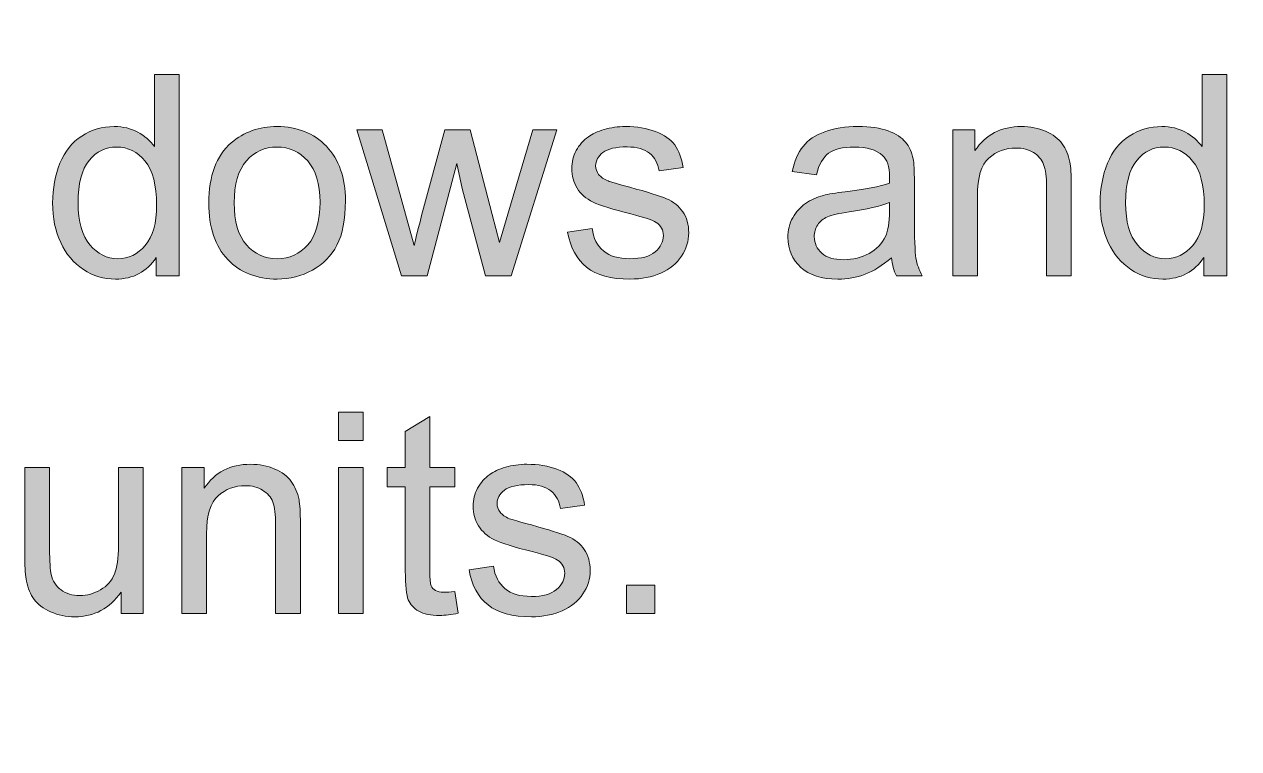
# Model space of a CAD drawing. Header units: inches. Extents: x -17.6 to 82.3, y -15.1 to 23.2.
# Drawn here: x 80.625 to 81.465, y -4.854 to -4.353 of the extents above; entities that cross this region are included whole.
import ezdxf

# ---------------------------------------------------------------- set-up
doc = ezdxf.new("R2010")
doc.units = ezdxf.units.IN
doc.header["$MEASUREMENT"] = 0
doc.layers.get('0').update_dxf_attribs({"lineweight": 0})
doc.layers.add('G-ANNO-TTLB', color=7, linetype='Continuous', lineweight=0)

# ---------------------------------------------------------------- blocks, each defined once
blk = doc.blocks.new('Block_3')
at = {"true_color": 0x000000, "transparency": 33554687}
h = blk.add_hatch(color=18, dxfattribs=at)
h.dxf.hatch_style = 2
edge = h.paths.add_edge_path()
edge.add_spline(control_points=[(80.66254, -4.47679), (80.66254, -4.48971), (80.66526, -4.49936), (80.67071, -4.50575), (80.67615, -4.51214), (80.68256, -4.51534), (80.68997, -4.51534), (80.69744, -4.51534), (80.70379, -4.51229), (80.70901, -4.50617), (80.71423, -4.50007), (80.71685, -4.49075), (80.71685, -4.47822), (80.71685, -4.46442), (80.71419, -4.45429), (80.70888, -4.44784), (80.70356, -4.44138), (80.69699, -4.43815), (80.68921, -4.43815), (80.68161, -4.43815), (80.67527, -4.44126), (80.67018, -4.44746), (80.66509, -4.45365), (80.66254, -4.46343), (80.66254, -4.47679)], knot_values=[0, 0, 0, 0, 1, 1, 1, 2, 2, 2, 3, 3, 3, 4, 4, 4, 5, 5, 5, 6, 6, 6, 7, 7, 7, 8, 8, 8, 8], degree=3, periodic=0)
edge = h.paths.add_edge_path()
edge.add_spline(control_points=[(80.71655, -4.52711), (80.71655, -4.52711), (80.71655, -4.51439), (80.71655, -4.51439), (80.71016, -4.52439), (80.70076, -4.52939), (80.68837, -4.52939), (80.68032, -4.52939), (80.67293, -4.52718), (80.66619, -4.52275), (80.65945, -4.51831), (80.65423, -4.51213), (80.65053, -4.50419), (80.64682, -4.49624), (80.64497, -4.48711), (80.64497, -4.47679), (80.64497, -4.46673), (80.64665, -4.4576), (80.65001, -4.4494), (80.65336, -4.4412), (80.65839, -4.43492), (80.66509, -4.43056), (80.67181, -4.42619), (80.67931, -4.424), (80.68761, -4.424), (80.69368, -4.424), (80.69908, -4.42528), (80.70383, -4.42786), (80.70858, -4.43041), (80.71244, -4.43376), (80.71541, -4.43787), (80.71541, -4.43787), (80.71541, -4.38793), (80.71541, -4.38793), (80.71541, -4.38793), (80.73242, -4.38793), (80.73242, -4.38793), (80.73242, -4.38793), (80.73242, -4.52711), (80.73242, -4.52711), (80.73242, -4.52711), (80.71655, -4.52711), (80.71655, -4.52711)], knot_values=[0, 0, 0, 0, 1, 1, 1, 2, 2, 2, 3, 3, 3, 4, 4, 4, 5, 5, 5, 6, 6, 6, 7, 7, 7, 8, 8, 8, 9, 9, 9, 10, 10, 10, 11, 11, 11, 12, 12, 12, 13, 13, 13, 14, 14, 14, 14], degree=3, periodic=0)
h = blk.add_hatch(color=18, dxfattribs=at)
h.dxf.hatch_style = 2
edge = h.paths.add_edge_path()
edge.add_spline(control_points=[(81.38677, -4.47679), (81.38677, -4.48971), (81.38949, -4.49936), (81.39494, -4.50575), (81.40038, -4.51214), (81.40679, -4.51534), (81.4142, -4.51534), (81.42167, -4.51534), (81.42802, -4.51229), (81.43324, -4.50617), (81.43846, -4.50007), (81.44108, -4.49075), (81.44108, -4.47822), (81.44108, -4.46442), (81.43842, -4.45429), (81.43311, -4.44784), (81.42779, -4.44138), (81.42122, -4.43815), (81.41344, -4.43815), (81.40584, -4.43815), (81.3995, -4.44126), (81.39441, -4.44746), (81.38932, -4.45365), (81.38677, -4.46343), (81.38677, -4.47679)], knot_values=[0, 0, 0, 0, 1, 1, 1, 2, 2, 2, 3, 3, 3, 4, 4, 4, 5, 5, 5, 6, 6, 6, 7, 7, 7, 8, 8, 8, 8], degree=3, periodic=0)
edge = h.paths.add_edge_path()
edge.add_spline(control_points=[(81.44078, -4.52711), (81.44078, -4.52711), (81.44078, -4.51439), (81.44078, -4.51439), (81.43439, -4.52439), (81.42499, -4.52939), (81.4126, -4.52939), (81.40455, -4.52939), (81.39716, -4.52718), (81.39042, -4.52275), (81.38368, -4.51831), (81.37846, -4.51213), (81.37476, -4.50419), (81.37105, -4.49624), (81.36919, -4.48711), (81.36919, -4.47679), (81.36919, -4.46673), (81.37088, -4.4576), (81.37424, -4.4494), (81.37759, -4.4412), (81.38262, -4.43492), (81.38932, -4.43056), (81.39604, -4.42619), (81.40354, -4.424), (81.41184, -4.424), (81.41791, -4.424), (81.42331, -4.42528), (81.42806, -4.42786), (81.43281, -4.43041), (81.43667, -4.43376), (81.43964, -4.43787), (81.43964, -4.43787), (81.43964, -4.38793), (81.43964, -4.38793), (81.43964, -4.38793), (81.45665, -4.38793), (81.45665, -4.38793), (81.45665, -4.38793), (81.45665, -4.52711), (81.45665, -4.52711), (81.45665, -4.52711), (81.44078, -4.52711), (81.44078, -4.52711)], knot_values=[0, 0, 0, 0, 1, 1, 1, 2, 2, 2, 3, 3, 3, 4, 4, 4, 5, 5, 5, 6, 6, 6, 7, 7, 7, 8, 8, 8, 9, 9, 9, 10, 10, 10, 11, 11, 11, 12, 12, 12, 13, 13, 13, 14, 14, 14, 14], degree=3, periodic=0)
h = blk.add_hatch(color=18, dxfattribs=at)
h.dxf.hatch_style = 2
edge = h.paths.add_edge_path()
edge.add_spline(control_points=[(80.77048, -4.4767), (80.77048, -4.48961), (80.7733, -4.49928), (80.77894, -4.50571), (80.78457, -4.51213), (80.79167, -4.51534), (80.80021, -4.51534), (80.80869, -4.51534), (80.81574, -4.51211), (80.82137, -4.50566), (80.82701, -4.4992), (80.82983, -4.48935), (80.82983, -4.47613), (80.82983, -4.46366), (80.82699, -4.45421), (80.82133, -4.44779), (80.81567, -4.44137), (80.80862, -4.43815), (80.80021, -4.43815), (80.79167, -4.43815), (80.78457, -4.44135), (80.77894, -4.44774), (80.7733, -4.45413), (80.77048, -4.46379), (80.77048, -4.4767)], knot_values=[0, 0, 0, 0, 1, 1, 1, 2, 2, 2, 3, 3, 3, 4, 4, 4, 5, 5, 5, 6, 6, 6, 7, 7, 7, 8, 8, 8, 8], degree=3, periodic=0)
edge = h.paths.add_edge_path()
edge.add_spline(control_points=[(80.75293, -4.4767), (80.75293, -4.45802), (80.75811, -4.4442), (80.7685, -4.43521), (80.77717, -4.42773), (80.78773, -4.424), (80.80021, -4.424), (80.81407, -4.424), (80.8254, -4.42855), (80.8342, -4.43762), (80.84299, -4.44671), (80.84738, -4.45926), (80.84738, -4.47527), (80.84738, -4.48825), (80.84545, -4.49845), (80.84155, -4.5059), (80.83766, -4.51333), (80.832, -4.51911), (80.82456, -4.52322), (80.81711, -4.52733), (80.809, -4.52939), (80.80021, -4.52939), (80.78609, -4.52939), (80.77469, -4.52486), (80.76598, -4.51581), (80.75727, -4.50677), (80.75293, -4.49372), (80.75293, -4.4767)], knot_values=[0, 0, 0, 0, 1, 1, 1, 2, 2, 2, 3, 3, 3, 4, 4, 4, 5, 5, 5, 6, 6, 6, 7, 7, 7, 8, 8, 8, 9, 9, 9, 9], degree=3, periodic=0)
h = blk.add_hatch(color=18, dxfattribs=at)
h.dxf.hatch_style = 2
edge = h.paths.add_edge_path()
edge.add_spline(control_points=[(81.001, -4.49702), (81.001, -4.49702), (81.0179, -4.49436), (81.0179, -4.49436), (81.01885, -4.50113), (81.02151, -4.50632), (81.02584, -4.50993), (81.03016, -4.51354), (81.03624, -4.51534), (81.04403, -4.51534), (81.05187, -4.51534), (81.0577, -4.51374), (81.0615, -4.51054), (81.06529, -4.50735), (81.06719, -4.50359), (81.06719, -4.49929), (81.06719, -4.49543), (81.06551, -4.49239), (81.06215, -4.49018), (81.05981, -4.48866), (81.05398, -4.48674), (81.04468, -4.48439), (81.03215, -4.48123), (81.02346, -4.47849), (81.01862, -4.47617), (81.01378, -4.47386), (81.01012, -4.47066), (81.00761, -4.46659), (81.0051, -4.4625), (81.00385, -4.45799), (81.00385, -4.45306), (81.00385, -4.44857), (81.00488, -4.4444), (81.00694, -4.44058), (81.00901, -4.43674), (81.0118, -4.43357), (81.01535, -4.43103), (81.01801, -4.42906), (81.02162, -4.42741), (81.02622, -4.42604), (81.03082, -4.42468), (81.03573, -4.424), (81.04099, -4.424), (81.0489, -4.424), (81.05584, -4.42514), (81.06182, -4.42742), (81.0678, -4.4297), (81.07221, -4.43279), (81.07506, -4.43667), (81.07791, -4.44058), (81.07987, -4.44577), (81.08095, -4.4523), (81.08095, -4.4523), (81.06424, -4.45458), (81.06424, -4.45458), (81.06348, -4.44938), (81.06128, -4.44534), (81.05764, -4.44242), (81.05401, -4.43951), (81.04886, -4.43806), (81.04221, -4.43806), (81.03437, -4.43806), (81.02877, -4.43936), (81.02542, -4.44195), (81.02205, -4.44454), (81.02037, -4.44758), (81.02037, -4.45106), (81.02037, -4.45327), (81.02108, -4.45527), (81.02246, -4.45704), (81.02386, -4.45888), (81.02604, -4.46039), (81.02903, -4.4616), (81.03073, -4.46224), (81.03575, -4.46369), (81.04411, -4.46597), (81.05621, -4.4692), (81.06464, -4.47184), (81.06942, -4.47389), (81.07419, -4.47595), (81.07795, -4.47895), (81.08067, -4.48287), (81.08339, -4.48679), (81.08474, -4.49167), (81.08474, -4.49749), (81.08474, -4.50319), (81.08309, -4.50856), (81.07977, -4.51358), (81.07644, -4.51862), (81.07164, -4.5225), (81.06538, -4.52527), (81.05911, -4.52801), (81.05203, -4.52939), (81.04411, -4.52939), (81.03101, -4.52939), (81.02102, -4.52667), (81.01416, -4.52123), (81.0073, -4.51579), (81.0029, -4.50772), (81.001, -4.49702)], knot_values=[0, 0, 0, 0, 1, 1, 1, 2, 2, 2, 3, 3, 3, 4, 4, 4, 5, 5, 5, 6, 6, 6, 7, 7, 7, 8, 8, 8, 9, 9, 9, 10, 10, 10, 11, 11, 11, 12, 12, 12, 13, 13, 13, 14, 14, 14, 15, 15, 15, 16, 16, 16, 17, 17, 17, 18, 18, 18, 19, 19, 19, 20, 20, 20, 21, 21, 21, 22, 22, 22, 23, 23, 23, 24, 24, 24, 25, 25, 25, 26, 26, 26, 27, 27, 27, 28, 28, 28, 29, 29, 29, 30, 30, 30, 31, 31, 31, 32, 32, 32, 33, 33, 33, 33], degree=3, periodic=0)
h = blk.add_hatch(color=18, dxfattribs=at)
h.dxf.hatch_style = 2
edge = h.paths.add_edge_path()
edge.add_spline(control_points=[(81.22347, -4.47651), (81.21726, -4.47904), (81.20795, -4.48119), (81.19556, -4.48296), (81.18853, -4.48398), (81.18355, -4.48512), (81.18064, -4.48638), (81.17773, -4.48764), (81.17548, -4.4895), (81.17391, -4.49193), (81.17232, -4.49437), (81.17152, -4.49708), (81.17152, -4.50005), (81.17152, -4.50461), (81.17326, -4.50841), (81.1767, -4.51145), (81.18015, -4.51449), (81.18519, -4.516), (81.19184, -4.516), (81.19843, -4.516), (81.20429, -4.51457), (81.20942, -4.51168), (81.21455, -4.5088), (81.2183, -4.50487), (81.2207, -4.49986), (81.22255, -4.496), (81.22347, -4.4903), (81.22347, -4.48277), (81.22347, -4.48277), (81.22347, -4.47651), (81.22347, -4.47651)], knot_values=[0, 0, 0, 0, 1, 1, 1, 2, 2, 2, 3, 3, 3, 4, 4, 4, 5, 5, 5, 6, 6, 6, 7, 7, 7, 8, 8, 8, 9, 9, 9, 10, 10, 10, 10], degree=3, periodic=0)
edge = h.paths.add_edge_path()
edge.add_spline(control_points=[(81.22488, -4.51468), (81.21856, -4.52006), (81.21246, -4.52386), (81.20661, -4.52607), (81.20076, -4.52828), (81.19447, -4.52939), (81.18777, -4.52939), (81.17669, -4.52939), (81.16817, -4.52668), (81.16222, -4.52128), (81.15628, -4.51586), (81.15329, -4.50895), (81.15329, -4.50053), (81.15329, -4.49559), (81.15443, -4.49109), (81.15667, -4.48699), (81.15891, -4.48292), (81.16187, -4.47964), (81.1655, -4.47717), (81.16914, -4.4747), (81.17323, -4.47283), (81.17779, -4.47157), (81.18115, -4.47069), (81.18621, -4.46984), (81.19298, -4.46901), (81.20679, -4.46737), (81.21695, -4.4654), (81.22347, -4.46312), (81.22352, -4.46077), (81.22355, -4.4593), (81.22355, -4.45866), (81.22355, -4.4517), (81.22195, -4.44679), (81.21872, -4.44394), (81.21436, -4.44008), (81.20786, -4.43815), (81.19925, -4.43815), (81.19122, -4.43815), (81.18528, -4.43956), (81.18145, -4.44237), (81.17763, -4.44519), (81.17479, -4.45018), (81.17296, -4.45733), (81.17296, -4.45733), (81.15625, -4.45505), (81.15625, -4.45505), (81.15777, -4.4479), (81.16026, -4.44213), (81.16374, -4.43773), (81.16722, -4.43332), (81.17225, -4.42995), (81.17885, -4.42756), (81.18542, -4.4252), (81.19305, -4.424), (81.20171, -4.424), (81.21033, -4.424), (81.21733, -4.42502), (81.22271, -4.42704), (81.22808, -4.42906), (81.23204, -4.43161), (81.23456, -4.43469), (81.2371, -4.43776), (81.23888, -4.44164), (81.23988, -4.44632), (81.24045, -4.44923), (81.24075, -4.45448), (81.24075, -4.46208), (81.24075, -4.46208), (81.24075, -4.48486), (81.24075, -4.48486), (81.24075, -4.50075), (81.2411, -4.5108), (81.24183, -4.51501), (81.24257, -4.51922), (81.244, -4.52325), (81.24615, -4.52711), (81.24615, -4.52711), (81.2283, -4.52711), (81.2283, -4.52711), (81.22654, -4.52357), (81.2254, -4.51942), (81.22488, -4.51468)], knot_values=[0, 0, 0, 0, 1, 1, 1, 2, 2, 2, 3, 3, 3, 4, 4, 4, 5, 5, 5, 6, 6, 6, 7, 7, 7, 8, 8, 8, 9, 9, 9, 10, 10, 10, 11, 11, 11, 12, 12, 12, 13, 13, 13, 14, 14, 14, 15, 15, 15, 16, 16, 16, 17, 17, 17, 18, 18, 18, 19, 19, 19, 20, 20, 20, 21, 21, 21, 22, 22, 22, 23, 23, 23, 24, 24, 24, 25, 25, 25, 26, 26, 26, 27, 27, 27, 27], degree=3, periodic=0)
h = blk.add_hatch(color=18, dxfattribs=at)
h.dxf.hatch_style = 2
edge = h.paths.add_edge_path()
edge.add_spline(control_points=[(81.26723, -4.52711), (81.26723, -4.52711), (81.26723, -4.42628), (81.26723, -4.42628), (81.26723, -4.42628), (81.28261, -4.42628), (81.28261, -4.42628), (81.28261, -4.42628), (81.28261, -4.44062), (81.28261, -4.44062), (81.29001, -4.42954), (81.30071, -4.424), (81.3147, -4.424), (81.32077, -4.424), (81.32636, -4.42509), (81.33146, -4.42729), (81.33656, -4.42946), (81.34037, -4.43233), (81.34291, -4.43587), (81.34543, -4.43941), (81.34721, -4.44363), (81.34823, -4.4485), (81.34885, -4.45166), (81.34918, -4.45721), (81.34918, -4.46512), (81.34918, -4.46512), (81.34918, -4.52711), (81.34918, -4.52711), (81.34918, -4.52711), (81.33209, -4.52711), (81.33209, -4.52711), (81.33209, -4.52711), (81.33209, -4.46578), (81.33209, -4.46578), (81.33209, -4.45882), (81.33141, -4.45361), (81.33008, -4.45015), (81.32875, -4.44671), (81.32639, -4.44396), (81.32301, -4.44191), (81.31963, -4.43985), (81.31565, -4.43882), (81.31109, -4.43882), (81.30382, -4.43882), (81.29753, -4.44112), (81.29225, -4.44575), (81.28697, -4.45037), (81.28432, -4.45913), (81.28432, -4.47205), (81.28432, -4.47205), (81.28432, -4.52711), (81.28432, -4.52711), (81.28432, -4.52711), (81.26723, -4.52711), (81.26723, -4.52711)], knot_values=[0, 0, 0, 0, 1, 1, 1, 2, 2, 2, 3, 3, 3, 4, 4, 4, 5, 5, 5, 6, 6, 6, 7, 7, 7, 8, 8, 8, 9, 9, 9, 10, 10, 10, 11, 11, 11, 12, 12, 12, 13, 13, 13, 14, 14, 14, 15, 15, 15, 16, 16, 16, 17, 17, 17, 18, 18, 18, 18], degree=3, periodic=0)
h = blk.add_hatch(color=18, dxfattribs=at)
h.dxf.hatch_style = 2
edge = h.paths.add_edge_path()
edge.add_spline(control_points=[(80.88604, -4.52711), (80.88604, -4.52711), (80.85517, -4.42628), (80.85517, -4.42628), (80.85517, -4.42628), (80.87283, -4.42628), (80.87283, -4.42628), (80.87283, -4.42628), (80.88889, -4.48448), (80.88889, -4.48448), (80.88889, -4.48448), (80.89486, -4.50613), (80.89486, -4.50613), (80.89511, -4.50506), (80.89686, -4.49813), (80.90009, -4.48534), (80.90009, -4.48534), (80.91612, -4.42628), (80.91612, -4.42628), (80.91612, -4.42628), (80.9337, -4.42628), (80.9337, -4.42628), (80.9337, -4.42628), (80.94878, -4.48477), (80.94878, -4.48477), (80.94878, -4.48477), (80.95383, -4.50404), (80.95383, -4.50404), (80.95383, -4.50404), (80.95961, -4.48458), (80.95961, -4.48458), (80.95961, -4.48458), (80.97689, -4.42628), (80.97689, -4.42628), (80.97689, -4.42628), (80.99352, -4.42628), (80.99352, -4.42628), (80.99352, -4.42628), (80.962, -4.52711), (80.962, -4.52711), (80.962, -4.52711), (80.94423, -4.52711), (80.94423, -4.52711), (80.94423, -4.52711), (80.9282, -4.46673), (80.9282, -4.46673), (80.9282, -4.46673), (80.92429, -4.44954), (80.92429, -4.44954), (80.92429, -4.44954), (80.90389, -4.52711), (80.90389, -4.52711), (80.90389, -4.52711), (80.88604, -4.52711), (80.88604, -4.52711)], knot_values=[0, 0, 0, 0, 1, 1, 1, 2, 2, 2, 3, 3, 3, 4, 4, 4, 5, 5, 5, 6, 6, 6, 7, 7, 7, 8, 8, 8, 9, 9, 9, 10, 10, 10, 11, 11, 11, 12, 12, 12, 13, 13, 13, 14, 14, 14, 15, 15, 15, 16, 16, 16, 17, 17, 17, 18, 18, 18, 18], degree=3, periodic=0)
h = blk.add_hatch(color=18, dxfattribs=at)
h.dxf.hatch_style = 2
edge = h.paths.add_edge_path()
edge.add_spline(control_points=[(80.84256, -4.76044), (80.84256, -4.76044), (80.84256, -4.65961), (80.84256, -4.65961), (80.84256, -4.65961), (80.85965, -4.65961), (80.85965, -4.65961), (80.85965, -4.65961), (80.85965, -4.76044), (80.85965, -4.76044), (80.85965, -4.76044), (80.84256, -4.76044), (80.84256, -4.76044)], knot_values=[0, 0, 0, 0, 1, 1, 1, 2, 2, 2, 3, 3, 3, 4, 4, 4, 4], degree=3, periodic=0)
edge = h.paths.add_edge_path()
edge.add_spline(control_points=[(80.84256, -4.64091), (80.84256, -4.64091), (80.84256, -4.62126), (80.84256, -4.62126), (80.84256, -4.62126), (80.85965, -4.62126), (80.85965, -4.62126), (80.85965, -4.62126), (80.85965, -4.64091), (80.85965, -4.64091), (80.85965, -4.64091), (80.84256, -4.64091), (80.84256, -4.64091)], knot_values=[0, 0, 0, 0, 1, 1, 1, 2, 2, 2, 3, 3, 3, 4, 4, 4, 4], degree=3, periodic=0)
h = blk.add_hatch(color=18, dxfattribs=at)
h.dxf.hatch_style = 2
edge = h.paths.add_edge_path()
edge.add_spline(control_points=[(80.92296, -4.74516), (80.92296, -4.74516), (80.92543, -4.76025), (80.92543, -4.76025), (80.92063, -4.76127), (80.91631, -4.76177), (80.91252, -4.76177), (80.90632, -4.76177), (80.9015, -4.7608), (80.89808, -4.75883), (80.89467, -4.75686), (80.89227, -4.75429), (80.89087, -4.75109), (80.88949, -4.7479), (80.88878, -4.74117), (80.88878, -4.73092), (80.88878, -4.73092), (80.88878, -4.67291), (80.88878, -4.67291), (80.88878, -4.67291), (80.87625, -4.67291), (80.87625, -4.67291), (80.87625, -4.67291), (80.87625, -4.65961), (80.87625, -4.65961), (80.87625, -4.65961), (80.88878, -4.65961), (80.88878, -4.65961), (80.88878, -4.65961), (80.88878, -4.63464), (80.88878, -4.63464), (80.88878, -4.63464), (80.90579, -4.62439), (80.90579, -4.62439), (80.90579, -4.62439), (80.90579, -4.65961), (80.90579, -4.65961), (80.90579, -4.65961), (80.92296, -4.65961), (80.92296, -4.65961), (80.92296, -4.65961), (80.92296, -4.67291), (80.92296, -4.67291), (80.92296, -4.67291), (80.90579, -4.67291), (80.90579, -4.67291), (80.90579, -4.67291), (80.90579, -4.73187), (80.90579, -4.73187), (80.90579, -4.73674), (80.90609, -4.73987), (80.90668, -4.74127), (80.90728, -4.74266), (80.90826, -4.74376), (80.90963, -4.74459), (80.911, -4.74542), (80.91294, -4.74582), (80.91547, -4.74582), (80.91737, -4.74582), (80.91987, -4.74561), (80.92296, -4.74516)], knot_values=[0, 0, 0, 0, 1, 1, 1, 2, 2, 2, 3, 3, 3, 4, 4, 4, 5, 5, 5, 6, 6, 6, 7, 7, 7, 8, 8, 8, 9, 9, 9, 10, 10, 10, 11, 11, 11, 12, 12, 12, 13, 13, 13, 14, 14, 14, 15, 15, 15, 16, 16, 16, 17, 17, 17, 18, 18, 18, 19, 19, 19, 20, 20, 20, 20], degree=3, periodic=0)
h = blk.add_hatch(color=18, dxfattribs=at)
h.dxf.hatch_style = 2
edge = h.paths.add_edge_path()
edge.add_spline(control_points=[(80.69225, -4.76044), (80.69225, -4.76044), (80.69225, -4.74563), (80.69225, -4.74563), (80.68441, -4.75703), (80.67375, -4.76272), (80.66026, -4.76272), (80.65431, -4.76272), (80.64876, -4.76158), (80.6436, -4.7593), (80.63843, -4.75703), (80.6346, -4.75416), (80.63211, -4.75071), (80.62961, -4.74726), (80.62785, -4.74304), (80.62684, -4.73804), (80.62614, -4.73469), (80.62579, -4.72937), (80.62579, -4.72209), (80.62579, -4.72209), (80.62579, -4.65961), (80.62579, -4.65961), (80.62579, -4.65961), (80.64288, -4.65961), (80.64288, -4.65961), (80.64288, -4.65961), (80.64288, -4.71554), (80.64288, -4.71554), (80.64288, -4.72446), (80.64323, -4.73047), (80.64393, -4.73357), (80.64501, -4.73806), (80.64728, -4.74159), (80.65077, -4.74417), (80.65424, -4.74672), (80.65856, -4.74801), (80.66368, -4.74801), (80.66881, -4.74801), (80.67361, -4.74669), (80.67811, -4.74406), (80.6826, -4.74144), (80.68579, -4.73786), (80.68765, -4.73334), (80.68951, -4.72881), (80.69046, -4.72225), (80.69046, -4.71364), (80.69046, -4.71364), (80.69046, -4.65961), (80.69046, -4.65961), (80.69046, -4.65961), (80.70755, -4.65961), (80.70755, -4.65961), (80.70755, -4.65961), (80.70755, -4.76044), (80.70755, -4.76044), (80.70755, -4.76044), (80.69225, -4.76044), (80.69225, -4.76044)], knot_values=[0, 0, 0, 0, 1, 1, 1, 2, 2, 2, 3, 3, 3, 4, 4, 4, 5, 5, 5, 6, 6, 6, 7, 7, 7, 8, 8, 8, 9, 9, 9, 10, 10, 10, 11, 11, 11, 12, 12, 12, 13, 13, 13, 14, 14, 14, 15, 15, 15, 16, 16, 16, 17, 17, 17, 18, 18, 18, 19, 19, 19, 19], degree=3, periodic=0)
h = blk.add_hatch(color=18, dxfattribs=at)
h.dxf.hatch_style = 2
edge = h.paths.add_edge_path()
edge.add_spline(control_points=[(80.73432, -4.76044), (80.73432, -4.76044), (80.73432, -4.65961), (80.73432, -4.65961), (80.73432, -4.65961), (80.7497, -4.65961), (80.7497, -4.65961), (80.7497, -4.65961), (80.7497, -4.67395), (80.7497, -4.67395), (80.75711, -4.66287), (80.7678, -4.65734), (80.78179, -4.65734), (80.78787, -4.65734), (80.79346, -4.65842), (80.79854, -4.66062), (80.80363, -4.66279), (80.80745, -4.66566), (80.80998, -4.6692), (80.81251, -4.67274), (80.81429, -4.67696), (80.81529, -4.68183), (80.81593, -4.68499), (80.81624, -4.69054), (80.81624, -4.69845), (80.81624, -4.69845), (80.81624, -4.76044), (80.81624, -4.76044), (80.81624, -4.76044), (80.79915, -4.76044), (80.79915, -4.76044), (80.79915, -4.76044), (80.79915, -4.69911), (80.79915, -4.69911), (80.79915, -4.69215), (80.7985, -4.68694), (80.79717, -4.68349), (80.79584, -4.68004), (80.79348, -4.67729), (80.79009, -4.67524), (80.7867, -4.67318), (80.78274, -4.67215), (80.77818, -4.67215), (80.7709, -4.67215), (80.76462, -4.67445), (80.75933, -4.67908), (80.75404, -4.6837), (80.75141, -4.69246), (80.75141, -4.70538), (80.75141, -4.70538), (80.75141, -4.76044), (80.75141, -4.76044), (80.75141, -4.76044), (80.73432, -4.76044), (80.73432, -4.76044)], knot_values=[0, 0, 0, 0, 1, 1, 1, 2, 2, 2, 3, 3, 3, 4, 4, 4, 5, 5, 5, 6, 6, 6, 7, 7, 7, 8, 8, 8, 9, 9, 9, 10, 10, 10, 11, 11, 11, 12, 12, 12, 13, 13, 13, 14, 14, 14, 15, 15, 15, 16, 16, 16, 17, 17, 17, 18, 18, 18, 18], degree=3, periodic=0)
h = blk.add_hatch(color=18, dxfattribs=at)
h.dxf.hatch_style = 2
edge = h.paths.add_edge_path()
edge.add_spline(control_points=[(80.93283, -4.73035), (80.93283, -4.73035), (80.94973, -4.72769), (80.94973, -4.72769), (80.95068, -4.73446), (80.95334, -4.73965), (80.95767, -4.74326), (80.962, -4.74687), (80.96807, -4.74867), (80.97586, -4.74867), (80.9837, -4.74867), (80.98953, -4.74707), (80.99333, -4.74387), (80.99712, -4.74068), (80.99902, -4.73692), (80.99902, -4.73263), (80.99902, -4.72876), (80.99734, -4.72572), (80.99398, -4.72351), (80.99164, -4.72199), (80.98581, -4.72007), (80.97651, -4.71772), (80.96398, -4.71456), (80.9553, -4.71182), (80.95045, -4.7095), (80.94561, -4.70719), (80.94195, -4.70399), (80.93944, -4.69992), (80.93693, -4.69583), (80.93568, -4.69132), (80.93568, -4.68639), (80.93568, -4.6819), (80.93671, -4.67773), (80.93877, -4.67391), (80.94084, -4.67007), (80.94363, -4.6669), (80.94718, -4.66436), (80.94984, -4.66239), (80.95345, -4.66074), (80.95805, -4.65937), (80.96265, -4.65801), (80.96756, -4.65734), (80.97282, -4.65734), (80.98073, -4.65734), (80.98767, -4.65847), (80.99365, -4.66075), (80.99963, -4.66303), (81.00404, -4.66612), (81.00689, -4.67), (81.00974, -4.67391), (81.01171, -4.6791), (81.01278, -4.68563), (81.01278, -4.68563), (80.99607, -4.68791), (80.99607, -4.68791), (80.99531, -4.68271), (80.99311, -4.67867), (80.98947, -4.67575), (80.98584, -4.67284), (80.98069, -4.67139), (80.97404, -4.67139), (80.9662, -4.67139), (80.9606, -4.67269), (80.95725, -4.67528), (80.95388, -4.67787), (80.9522, -4.68091), (80.9522, -4.68439), (80.9522, -4.6866), (80.95291, -4.6886), (80.95429, -4.69038), (80.95569, -4.69221), (80.95787, -4.69373), (80.96086, -4.69493), (80.96257, -4.69557), (80.96758, -4.69702), (80.97594, -4.6993), (80.98804, -4.70253), (80.99647, -4.70517), (81.00125, -4.70722), (81.00602, -4.70928), (81.00978, -4.71228), (81.01251, -4.7162), (81.01522, -4.72012), (81.01657, -4.725), (81.01657, -4.73082), (81.01657, -4.73652), (81.01492, -4.74189), (81.0116, -4.74691), (81.00827, -4.75195), (81.00347, -4.75583), (80.99721, -4.7586), (80.99094, -4.76134), (80.98386, -4.76272), (80.97594, -4.76272), (80.96284, -4.76272), (80.95285, -4.76), (80.94599, -4.75456), (80.93913, -4.74912), (80.93473, -4.74105), (80.93283, -4.73035)], knot_values=[0, 0, 0, 0, 1, 1, 1, 2, 2, 2, 3, 3, 3, 4, 4, 4, 5, 5, 5, 6, 6, 6, 7, 7, 7, 8, 8, 8, 9, 9, 9, 10, 10, 10, 11, 11, 11, 12, 12, 12, 13, 13, 13, 14, 14, 14, 15, 15, 15, 16, 16, 16, 17, 17, 17, 18, 18, 18, 19, 19, 19, 20, 20, 20, 21, 21, 21, 22, 22, 22, 23, 23, 23, 24, 24, 24, 25, 25, 25, 26, 26, 26, 27, 27, 27, 28, 28, 28, 29, 29, 29, 30, 30, 30, 31, 31, 31, 32, 32, 32, 33, 33, 33, 33], degree=3, periodic=0)
h = blk.add_hatch(color=18, dxfattribs=at)
h.dxf.hatch_style = 2
edge = h.paths.add_edge_path()
edge.add_spline(control_points=[(81.04175, -4.76044), (81.04175, -4.76044), (81.04175, -4.74098), (81.04175, -4.74098), (81.04175, -4.74098), (81.0612, -4.74098), (81.0612, -4.74098), (81.0612, -4.74098), (81.0612, -4.76044), (81.0612, -4.76044), (81.0612, -4.76044), (81.04175, -4.76044), (81.04175, -4.76044)], knot_values=[0, 0, 0, 0, 1, 1, 1, 2, 2, 2, 3, 3, 3, 4, 4, 4, 4], degree=3, periodic=0)
for points, knots in [([(80.71655, -4.52711), (80.71655, -4.52711), (80.71655, -4.51439), (80.71655, -4.51439), (80.71016, -4.52439), (80.70076, -4.52939), (80.68837, -4.52939), (80.68032, -4.52939), (80.67293, -4.52718), (80.66619, -4.52275), (80.65945, -4.51831), (80.65423, -4.51213), (80.65053, -4.50419), (80.64682, -4.49624), (80.64497, -4.48711), (80.64497, -4.47679), (80.64497, -4.46673), (80.64665, -4.4576), (80.65001, -4.4494), (80.65336, -4.4412), (80.65839, -4.43492), (80.66509, -4.43056), (80.67181, -4.42619), (80.67931, -4.424), (80.68761, -4.424), (80.69368, -4.424), (80.69908, -4.42528), (80.70383, -4.42786), (80.70858, -4.43041), (80.71244, -4.43376), (80.71541, -4.43787), (80.71541, -4.43787), (80.71541, -4.38793), (80.71541, -4.38793), (80.71541, -4.38793), (80.73242, -4.38793), (80.73242, -4.38793), (80.73242, -4.38793), (80.73242, -4.52711), (80.73242, -4.52711), (80.73242, -4.52711), (80.71655, -4.52711), (80.71655, -4.52711)], [0, 0, 0, 0, 1, 1, 1, 2, 2, 2, 3, 3, 3, 4, 4, 4, 5, 5, 5, 6, 6, 6, 7, 7, 7, 8, 8, 8, 9, 9, 9, 10, 10, 10, 11, 11, 11, 12, 12, 12, 13, 13, 13, 14, 14, 14, 14]), ([(81.44078, -4.52711), (81.44078, -4.52711), (81.44078, -4.51439), (81.44078, -4.51439), (81.43439, -4.52439), (81.42499, -4.52939), (81.4126, -4.52939), (81.40455, -4.52939), (81.39716, -4.52718), (81.39042, -4.52275), (81.38368, -4.51831), (81.37846, -4.51213), (81.37476, -4.50419), (81.37105, -4.49624), (81.36919, -4.48711), (81.36919, -4.47679), (81.36919, -4.46673), (81.37088, -4.4576), (81.37424, -4.4494), (81.37759, -4.4412), (81.38262, -4.43492), (81.38932, -4.43056), (81.39604, -4.42619), (81.40354, -4.424), (81.41184, -4.424), (81.41791, -4.424), (81.42331, -4.42528), (81.42806, -4.42786), (81.43281, -4.43041), (81.43667, -4.43376), (81.43964, -4.43787), (81.43964, -4.43787), (81.43964, -4.38793), (81.43964, -4.38793), (81.43964, -4.38793), (81.45665, -4.38793), (81.45665, -4.38793), (81.45665, -4.38793), (81.45665, -4.52711), (81.45665, -4.52711), (81.45665, -4.52711), (81.44078, -4.52711), (81.44078, -4.52711)], [0, 0, 0, 0, 1, 1, 1, 2, 2, 2, 3, 3, 3, 4, 4, 4, 5, 5, 5, 6, 6, 6, 7, 7, 7, 8, 8, 8, 9, 9, 9, 10, 10, 10, 11, 11, 11, 12, 12, 12, 13, 13, 13, 14, 14, 14, 14]), ([(80.75293, -4.4767), (80.75293, -4.45802), (80.75811, -4.4442), (80.7685, -4.43521), (80.77717, -4.42773), (80.78773, -4.424), (80.80021, -4.424), (80.81407, -4.424), (80.8254, -4.42855), (80.8342, -4.43762), (80.84299, -4.44671), (80.84738, -4.45926), (80.84738, -4.47527), (80.84738, -4.48825), (80.84545, -4.49845), (80.84155, -4.5059), (80.83766, -4.51333), (80.832, -4.51911), (80.82456, -4.52322), (80.81711, -4.52733), (80.809, -4.52939), (80.80021, -4.52939), (80.78609, -4.52939), (80.77469, -4.52486), (80.76598, -4.51581), (80.75727, -4.50677), (80.75293, -4.49372), (80.75293, -4.4767)], [0, 0, 0, 0, 1, 1, 1, 2, 2, 2, 3, 3, 3, 4, 4, 4, 5, 5, 5, 6, 6, 6, 7, 7, 7, 8, 8, 8, 9, 9, 9, 9]), ([(81.001, -4.49702), (81.001, -4.49702), (81.0179, -4.49436), (81.0179, -4.49436), (81.01885, -4.50113), (81.02151, -4.50632), (81.02584, -4.50993), (81.03016, -4.51354), (81.03624, -4.51534), (81.04403, -4.51534), (81.05187, -4.51534), (81.0577, -4.51374), (81.0615, -4.51054), (81.06529, -4.50735), (81.06719, -4.50359), (81.06719, -4.49929), (81.06719, -4.49543), (81.06551, -4.49239), (81.06215, -4.49018), (81.05981, -4.48866), (81.05398, -4.48674), (81.04468, -4.48439), (81.03215, -4.48123), (81.02346, -4.47849), (81.01862, -4.47617), (81.01378, -4.47386), (81.01012, -4.47066), (81.00761, -4.46659), (81.0051, -4.4625), (81.00385, -4.45799), (81.00385, -4.45306), (81.00385, -4.44857), (81.00488, -4.4444), (81.00694, -4.44058), (81.00901, -4.43674), (81.0118, -4.43357), (81.01535, -4.43103), (81.01801, -4.42906), (81.02162, -4.42741), (81.02622, -4.42604), (81.03082, -4.42468), (81.03573, -4.424), (81.04099, -4.424), (81.0489, -4.424), (81.05584, -4.42514), (81.06182, -4.42742), (81.0678, -4.4297), (81.07221, -4.43279), (81.07506, -4.43667), (81.07791, -4.44058), (81.07987, -4.44577), (81.08095, -4.4523), (81.08095, -4.4523), (81.06424, -4.45458), (81.06424, -4.45458), (81.06348, -4.44938), (81.06128, -4.44534), (81.05764, -4.44242), (81.05401, -4.43951), (81.04886, -4.43806), (81.04221, -4.43806), (81.03437, -4.43806), (81.02877, -4.43936), (81.02542, -4.44195), (81.02205, -4.44454), (81.02037, -4.44758), (81.02037, -4.45106), (81.02037, -4.45327), (81.02108, -4.45527), (81.02246, -4.45704), (81.02386, -4.45888), (81.02604, -4.46039), (81.02903, -4.4616), (81.03073, -4.46224), (81.03575, -4.46369), (81.04411, -4.46597), (81.05621, -4.4692), (81.06464, -4.47184), (81.06942, -4.47389), (81.07419, -4.47595), (81.07795, -4.47895), (81.08067, -4.48287), (81.08339, -4.48679), (81.08474, -4.49167), (81.08474, -4.49749), (81.08474, -4.50319), (81.08309, -4.50856), (81.07977, -4.51358), (81.07644, -4.51862), (81.07164, -4.5225), (81.06538, -4.52527), (81.05911, -4.52801), (81.05203, -4.52939), (81.04411, -4.52939), (81.03101, -4.52939), (81.02102, -4.52667), (81.01416, -4.52123), (81.0073, -4.51579), (81.0029, -4.50772), (81.001, -4.49702)], [0, 0, 0, 0, 1, 1, 1, 2, 2, 2, 3, 3, 3, 4, 4, 4, 5, 5, 5, 6, 6, 6, 7, 7, 7, 8, 8, 8, 9, 9, 9, 10, 10, 10, 11, 11, 11, 12, 12, 12, 13, 13, 13, 14, 14, 14, 15, 15, 15, 16, 16, 16, 17, 17, 17, 18, 18, 18, 19, 19, 19, 20, 20, 20, 21, 21, 21, 22, 22, 22, 23, 23, 23, 24, 24, 24, 25, 25, 25, 26, 26, 26, 27, 27, 27, 28, 28, 28, 29, 29, 29, 30, 30, 30, 31, 31, 31, 32, 32, 32, 33, 33, 33, 33]), ([(81.22488, -4.51468), (81.21856, -4.52006), (81.21246, -4.52386), (81.20661, -4.52607), (81.20076, -4.52828), (81.19447, -4.52939), (81.18777, -4.52939), (81.17669, -4.52939), (81.16817, -4.52668), (81.16222, -4.52128), (81.15628, -4.51586), (81.15329, -4.50895), (81.15329, -4.50053), (81.15329, -4.49559), (81.15443, -4.49109), (81.15667, -4.48699), (81.15891, -4.48292), (81.16187, -4.47964), (81.1655, -4.47717), (81.16914, -4.4747), (81.17323, -4.47283), (81.17779, -4.47157), (81.18115, -4.47069), (81.18621, -4.46984), (81.19298, -4.46901), (81.20679, -4.46737), (81.21695, -4.4654), (81.22347, -4.46312), (81.22352, -4.46077), (81.22355, -4.4593), (81.22355, -4.45866), (81.22355, -4.4517), (81.22195, -4.44679), (81.21872, -4.44394), (81.21436, -4.44008), (81.20786, -4.43815), (81.19925, -4.43815), (81.19122, -4.43815), (81.18528, -4.43956), (81.18145, -4.44237), (81.17763, -4.44519), (81.17479, -4.45018), (81.17296, -4.45733), (81.17296, -4.45733), (81.15625, -4.45505), (81.15625, -4.45505), (81.15777, -4.4479), (81.16026, -4.44213), (81.16374, -4.43773), (81.16722, -4.43332), (81.17225, -4.42995), (81.17885, -4.42756), (81.18542, -4.4252), (81.19305, -4.424), (81.20171, -4.424), (81.21033, -4.424), (81.21733, -4.42502), (81.22271, -4.42704), (81.22808, -4.42906), (81.23204, -4.43161), (81.23456, -4.43469), (81.2371, -4.43776), (81.23888, -4.44164), (81.23988, -4.44632), (81.24045, -4.44923), (81.24075, -4.45448), (81.24075, -4.46208), (81.24075, -4.46208), (81.24075, -4.48486), (81.24075, -4.48486), (81.24075, -4.50075), (81.2411, -4.5108), (81.24183, -4.51501), (81.24257, -4.51922), (81.244, -4.52325), (81.24615, -4.52711), (81.24615, -4.52711), (81.2283, -4.52711), (81.2283, -4.52711), (81.22654, -4.52357), (81.2254, -4.51942), (81.22488, -4.51468)], [0, 0, 0, 0, 1, 1, 1, 2, 2, 2, 3, 3, 3, 4, 4, 4, 5, 5, 5, 6, 6, 6, 7, 7, 7, 8, 8, 8, 9, 9, 9, 10, 10, 10, 11, 11, 11, 12, 12, 12, 13, 13, 13, 14, 14, 14, 15, 15, 15, 16, 16, 16, 17, 17, 17, 18, 18, 18, 19, 19, 19, 20, 20, 20, 21, 21, 21, 22, 22, 22, 23, 23, 23, 24, 24, 24, 25, 25, 25, 26, 26, 26, 27, 27, 27, 27]), ([(81.26723, -4.52711), (81.26723, -4.52711), (81.26723, -4.42628), (81.26723, -4.42628), (81.26723, -4.42628), (81.28261, -4.42628), (81.28261, -4.42628), (81.28261, -4.42628), (81.28261, -4.44062), (81.28261, -4.44062), (81.29001, -4.42954), (81.30071, -4.424), (81.3147, -4.424), (81.32077, -4.424), (81.32636, -4.42509), (81.33146, -4.42729), (81.33656, -4.42946), (81.34037, -4.43233), (81.34291, -4.43587), (81.34543, -4.43941), (81.34721, -4.44363), (81.34823, -4.4485), (81.34885, -4.45166), (81.34918, -4.45721), (81.34918, -4.46512), (81.34918, -4.46512), (81.34918, -4.52711), (81.34918, -4.52711), (81.34918, -4.52711), (81.33209, -4.52711), (81.33209, -4.52711), (81.33209, -4.52711), (81.33209, -4.46578), (81.33209, -4.46578), (81.33209, -4.45882), (81.33141, -4.45361), (81.33008, -4.45015), (81.32875, -4.44671), (81.32639, -4.44396), (81.32301, -4.44191), (81.31963, -4.43985), (81.31565, -4.43882), (81.31109, -4.43882), (81.30382, -4.43882), (81.29753, -4.44112), (81.29225, -4.44575), (81.28697, -4.45037), (81.28432, -4.45913), (81.28432, -4.47205), (81.28432, -4.47205), (81.28432, -4.52711), (81.28432, -4.52711), (81.28432, -4.52711), (81.26723, -4.52711), (81.26723, -4.52711)], [0, 0, 0, 0, 1, 1, 1, 2, 2, 2, 3, 3, 3, 4, 4, 4, 5, 5, 5, 6, 6, 6, 7, 7, 7, 8, 8, 8, 9, 9, 9, 10, 10, 10, 11, 11, 11, 12, 12, 12, 13, 13, 13, 14, 14, 14, 15, 15, 15, 16, 16, 16, 17, 17, 17, 18, 18, 18, 18]), ([(80.88604, -4.52711), (80.88604, -4.52711), (80.85517, -4.42628), (80.85517, -4.42628), (80.85517, -4.42628), (80.87283, -4.42628), (80.87283, -4.42628), (80.87283, -4.42628), (80.88889, -4.48448), (80.88889, -4.48448), (80.88889, -4.48448), (80.89486, -4.50613), (80.89486, -4.50613), (80.89511, -4.50506), (80.89686, -4.49813), (80.90009, -4.48534), (80.90009, -4.48534), (80.91612, -4.42628), (80.91612, -4.42628), (80.91612, -4.42628), (80.9337, -4.42628), (80.9337, -4.42628), (80.9337, -4.42628), (80.94878, -4.48477), (80.94878, -4.48477), (80.94878, -4.48477), (80.95383, -4.50404), (80.95383, -4.50404), (80.95383, -4.50404), (80.95961, -4.48458), (80.95961, -4.48458), (80.95961, -4.48458), (80.97689, -4.42628), (80.97689, -4.42628), (80.97689, -4.42628), (80.99352, -4.42628), (80.99352, -4.42628), (80.99352, -4.42628), (80.962, -4.52711), (80.962, -4.52711), (80.962, -4.52711), (80.94423, -4.52711), (80.94423, -4.52711), (80.94423, -4.52711), (80.9282, -4.46673), (80.9282, -4.46673), (80.9282, -4.46673), (80.92429, -4.44954), (80.92429, -4.44954), (80.92429, -4.44954), (80.90389, -4.52711), (80.90389, -4.52711), (80.90389, -4.52711), (80.88604, -4.52711), (80.88604, -4.52711)], [0, 0, 0, 0, 1, 1, 1, 2, 2, 2, 3, 3, 3, 4, 4, 4, 5, 5, 5, 6, 6, 6, 7, 7, 7, 8, 8, 8, 9, 9, 9, 10, 10, 10, 11, 11, 11, 12, 12, 12, 13, 13, 13, 14, 14, 14, 15, 15, 15, 16, 16, 16, 17, 17, 17, 18, 18, 18, 18]), ([(80.66254, -4.47679), (80.66254, -4.48971), (80.66526, -4.49936), (80.67071, -4.50575), (80.67615, -4.51214), (80.68256, -4.51534), (80.68997, -4.51534), (80.69744, -4.51534), (80.70379, -4.51229), (80.70901, -4.50617), (80.71423, -4.50007), (80.71685, -4.49075), (80.71685, -4.47822), (80.71685, -4.46442), (80.71419, -4.45429), (80.70888, -4.44784), (80.70356, -4.44138), (80.69699, -4.43815), (80.68921, -4.43815), (80.68161, -4.43815), (80.67527, -4.44126), (80.67018, -4.44746), (80.66509, -4.45365), (80.66254, -4.46343), (80.66254, -4.47679)], [0, 0, 0, 0, 1, 1, 1, 2, 2, 2, 3, 3, 3, 4, 4, 4, 5, 5, 5, 6, 6, 6, 7, 7, 7, 8, 8, 8, 8]), ([(80.77048, -4.4767), (80.77048, -4.48961), (80.7733, -4.49928), (80.77894, -4.50571), (80.78457, -4.51213), (80.79167, -4.51534), (80.80021, -4.51534), (80.80869, -4.51534), (80.81574, -4.51211), (80.82137, -4.50566), (80.82701, -4.4992), (80.82983, -4.48935), (80.82983, -4.47613), (80.82983, -4.46366), (80.82699, -4.45421), (80.82133, -4.44779), (80.81567, -4.44137), (80.80862, -4.43815), (80.80021, -4.43815), (80.79167, -4.43815), (80.78457, -4.44135), (80.77894, -4.44774), (80.7733, -4.45413), (80.77048, -4.46379), (80.77048, -4.4767)], [0, 0, 0, 0, 1, 1, 1, 2, 2, 2, 3, 3, 3, 4, 4, 4, 5, 5, 5, 6, 6, 6, 7, 7, 7, 8, 8, 8, 8]), ([(81.38677, -4.47679), (81.38677, -4.48971), (81.38949, -4.49936), (81.39494, -4.50575), (81.40038, -4.51214), (81.40679, -4.51534), (81.4142, -4.51534), (81.42167, -4.51534), (81.42802, -4.51229), (81.43324, -4.50617), (81.43846, -4.50007), (81.44108, -4.49075), (81.44108, -4.47822), (81.44108, -4.46442), (81.43842, -4.45429), (81.43311, -4.44784), (81.42779, -4.44138), (81.42122, -4.43815), (81.41344, -4.43815), (81.40584, -4.43815), (81.3995, -4.44126), (81.39441, -4.44746), (81.38932, -4.45365), (81.38677, -4.46343), (81.38677, -4.47679)], [0, 0, 0, 0, 1, 1, 1, 2, 2, 2, 3, 3, 3, 4, 4, 4, 5, 5, 5, 6, 6, 6, 7, 7, 7, 8, 8, 8, 8]), ([(81.22347, -4.47651), (81.21726, -4.47904), (81.20795, -4.48119), (81.19556, -4.48296), (81.18853, -4.48398), (81.18355, -4.48512), (81.18064, -4.48638), (81.17773, -4.48764), (81.17548, -4.4895), (81.17391, -4.49193), (81.17232, -4.49437), (81.17152, -4.49708), (81.17152, -4.50005), (81.17152, -4.50461), (81.17326, -4.50841), (81.1767, -4.51145), (81.18015, -4.51449), (81.18519, -4.516), (81.19184, -4.516), (81.19843, -4.516), (81.20429, -4.51457), (81.20942, -4.51168), (81.21455, -4.5088), (81.2183, -4.50487), (81.2207, -4.49986), (81.22255, -4.496), (81.22347, -4.4903), (81.22347, -4.48277), (81.22347, -4.48277), (81.22347, -4.47651), (81.22347, -4.47651)], [0, 0, 0, 0, 1, 1, 1, 2, 2, 2, 3, 3, 3, 4, 4, 4, 5, 5, 5, 6, 6, 6, 7, 7, 7, 8, 8, 8, 9, 9, 9, 10, 10, 10, 10]), ([(80.84256, -4.64091), (80.84256, -4.64091), (80.84256, -4.62126), (80.84256, -4.62126), (80.84256, -4.62126), (80.85965, -4.62126), (80.85965, -4.62126), (80.85965, -4.62126), (80.85965, -4.64091), (80.85965, -4.64091), (80.85965, -4.64091), (80.84256, -4.64091), (80.84256, -4.64091)], [0, 0, 0, 0, 1, 1, 1, 2, 2, 2, 3, 3, 3, 4, 4, 4, 4]), ([(80.92296, -4.74516), (80.92296, -4.74516), (80.92543, -4.76025), (80.92543, -4.76025), (80.92063, -4.76127), (80.91631, -4.76177), (80.91252, -4.76177), (80.90632, -4.76177), (80.9015, -4.7608), (80.89808, -4.75883), (80.89467, -4.75686), (80.89227, -4.75429), (80.89087, -4.75109), (80.88949, -4.7479), (80.88878, -4.74117), (80.88878, -4.73092), (80.88878, -4.73092), (80.88878, -4.67291), (80.88878, -4.67291), (80.88878, -4.67291), (80.87625, -4.67291), (80.87625, -4.67291), (80.87625, -4.67291), (80.87625, -4.65961), (80.87625, -4.65961), (80.87625, -4.65961), (80.88878, -4.65961), (80.88878, -4.65961), (80.88878, -4.65961), (80.88878, -4.63464), (80.88878, -4.63464), (80.88878, -4.63464), (80.90579, -4.62439), (80.90579, -4.62439), (80.90579, -4.62439), (80.90579, -4.65961), (80.90579, -4.65961), (80.90579, -4.65961), (80.92296, -4.65961), (80.92296, -4.65961), (80.92296, -4.65961), (80.92296, -4.67291), (80.92296, -4.67291), (80.92296, -4.67291), (80.90579, -4.67291), (80.90579, -4.67291), (80.90579, -4.67291), (80.90579, -4.73187), (80.90579, -4.73187), (80.90579, -4.73674), (80.90609, -4.73987), (80.90668, -4.74127), (80.90728, -4.74266), (80.90826, -4.74376), (80.90963, -4.74459), (80.911, -4.74542), (80.91294, -4.74582), (80.91547, -4.74582), (80.91737, -4.74582), (80.91987, -4.74561), (80.92296, -4.74516)], [0, 0, 0, 0, 1, 1, 1, 2, 2, 2, 3, 3, 3, 4, 4, 4, 5, 5, 5, 6, 6, 6, 7, 7, 7, 8, 8, 8, 9, 9, 9, 10, 10, 10, 11, 11, 11, 12, 12, 12, 13, 13, 13, 14, 14, 14, 15, 15, 15, 16, 16, 16, 17, 17, 17, 18, 18, 18, 19, 19, 19, 20, 20, 20, 20]), ([(80.69225, -4.76044), (80.69225, -4.76044), (80.69225, -4.74563), (80.69225, -4.74563), (80.68441, -4.75703), (80.67375, -4.76272), (80.66026, -4.76272), (80.65431, -4.76272), (80.64876, -4.76158), (80.6436, -4.7593), (80.63843, -4.75703), (80.6346, -4.75416), (80.63211, -4.75071), (80.62961, -4.74726), (80.62785, -4.74304), (80.62684, -4.73804), (80.62614, -4.73469), (80.62579, -4.72937), (80.62579, -4.72209), (80.62579, -4.72209), (80.62579, -4.65961), (80.62579, -4.65961), (80.62579, -4.65961), (80.64288, -4.65961), (80.64288, -4.65961), (80.64288, -4.65961), (80.64288, -4.71554), (80.64288, -4.71554), (80.64288, -4.72446), (80.64323, -4.73047), (80.64393, -4.73357), (80.64501, -4.73806), (80.64728, -4.74159), (80.65077, -4.74417), (80.65424, -4.74672), (80.65856, -4.74801), (80.66368, -4.74801), (80.66881, -4.74801), (80.67361, -4.74669), (80.67811, -4.74406), (80.6826, -4.74144), (80.68579, -4.73786), (80.68765, -4.73334), (80.68951, -4.72881), (80.69046, -4.72225), (80.69046, -4.71364), (80.69046, -4.71364), (80.69046, -4.65961), (80.69046, -4.65961), (80.69046, -4.65961), (80.70755, -4.65961), (80.70755, -4.65961), (80.70755, -4.65961), (80.70755, -4.76044), (80.70755, -4.76044), (80.70755, -4.76044), (80.69225, -4.76044), (80.69225, -4.76044)], [0, 0, 0, 0, 1, 1, 1, 2, 2, 2, 3, 3, 3, 4, 4, 4, 5, 5, 5, 6, 6, 6, 7, 7, 7, 8, 8, 8, 9, 9, 9, 10, 10, 10, 11, 11, 11, 12, 12, 12, 13, 13, 13, 14, 14, 14, 15, 15, 15, 16, 16, 16, 17, 17, 17, 18, 18, 18, 19, 19, 19, 19]), ([(80.73432, -4.76044), (80.73432, -4.76044), (80.73432, -4.65961), (80.73432, -4.65961), (80.73432, -4.65961), (80.7497, -4.65961), (80.7497, -4.65961), (80.7497, -4.65961), (80.7497, -4.67395), (80.7497, -4.67395), (80.75711, -4.66287), (80.7678, -4.65734), (80.78179, -4.65734), (80.78787, -4.65734), (80.79346, -4.65842), (80.79854, -4.66062), (80.80363, -4.66279), (80.80745, -4.66566), (80.80998, -4.6692), (80.81251, -4.67274), (80.81429, -4.67696), (80.81529, -4.68183), (80.81593, -4.68499), (80.81624, -4.69054), (80.81624, -4.69845), (80.81624, -4.69845), (80.81624, -4.76044), (80.81624, -4.76044), (80.81624, -4.76044), (80.79915, -4.76044), (80.79915, -4.76044), (80.79915, -4.76044), (80.79915, -4.69911), (80.79915, -4.69911), (80.79915, -4.69215), (80.7985, -4.68694), (80.79717, -4.68349), (80.79584, -4.68004), (80.79348, -4.67729), (80.79009, -4.67524), (80.7867, -4.67318), (80.78274, -4.67215), (80.77818, -4.67215), (80.7709, -4.67215), (80.76462, -4.67445), (80.75933, -4.67908), (80.75404, -4.6837), (80.75141, -4.69246), (80.75141, -4.70538), (80.75141, -4.70538), (80.75141, -4.76044), (80.75141, -4.76044), (80.75141, -4.76044), (80.73432, -4.76044), (80.73432, -4.76044)], [0, 0, 0, 0, 1, 1, 1, 2, 2, 2, 3, 3, 3, 4, 4, 4, 5, 5, 5, 6, 6, 6, 7, 7, 7, 8, 8, 8, 9, 9, 9, 10, 10, 10, 11, 11, 11, 12, 12, 12, 13, 13, 13, 14, 14, 14, 15, 15, 15, 16, 16, 16, 17, 17, 17, 18, 18, 18, 18]), ([(80.84256, -4.76044), (80.84256, -4.76044), (80.84256, -4.65961), (80.84256, -4.65961), (80.84256, -4.65961), (80.85965, -4.65961), (80.85965, -4.65961), (80.85965, -4.65961), (80.85965, -4.76044), (80.85965, -4.76044), (80.85965, -4.76044), (80.84256, -4.76044), (80.84256, -4.76044)], [0, 0, 0, 0, 1, 1, 1, 2, 2, 2, 3, 3, 3, 4, 4, 4, 4]), ([(80.93283, -4.73035), (80.93283, -4.73035), (80.94973, -4.72769), (80.94973, -4.72769), (80.95068, -4.73446), (80.95334, -4.73965), (80.95767, -4.74326), (80.962, -4.74687), (80.96807, -4.74867), (80.97586, -4.74867), (80.9837, -4.74867), (80.98953, -4.74707), (80.99333, -4.74387), (80.99712, -4.74068), (80.99902, -4.73692), (80.99902, -4.73263), (80.99902, -4.72876), (80.99734, -4.72572), (80.99398, -4.72351), (80.99164, -4.72199), (80.98581, -4.72007), (80.97651, -4.71772), (80.96398, -4.71456), (80.9553, -4.71182), (80.95045, -4.7095), (80.94561, -4.70719), (80.94195, -4.70399), (80.93944, -4.69992), (80.93693, -4.69583), (80.93568, -4.69132), (80.93568, -4.68639), (80.93568, -4.6819), (80.93671, -4.67773), (80.93877, -4.67391), (80.94084, -4.67007), (80.94363, -4.6669), (80.94718, -4.66436), (80.94984, -4.66239), (80.95345, -4.66074), (80.95805, -4.65937), (80.96265, -4.65801), (80.96756, -4.65734), (80.97282, -4.65734), (80.98073, -4.65734), (80.98767, -4.65847), (80.99365, -4.66075), (80.99963, -4.66303), (81.00404, -4.66612), (81.00689, -4.67), (81.00974, -4.67391), (81.01171, -4.6791), (81.01278, -4.68563), (81.01278, -4.68563), (80.99607, -4.68791), (80.99607, -4.68791), (80.99531, -4.68271), (80.99311, -4.67867), (80.98947, -4.67575), (80.98584, -4.67284), (80.98069, -4.67139), (80.97404, -4.67139), (80.9662, -4.67139), (80.9606, -4.67269), (80.95725, -4.67528), (80.95388, -4.67787), (80.9522, -4.68091), (80.9522, -4.68439), (80.9522, -4.6866), (80.95291, -4.6886), (80.95429, -4.69038), (80.95569, -4.69221), (80.95787, -4.69373), (80.96086, -4.69493), (80.96257, -4.69557), (80.96758, -4.69702), (80.97594, -4.6993), (80.98804, -4.70253), (80.99647, -4.70517), (81.00125, -4.70722), (81.00602, -4.70928), (81.00978, -4.71228), (81.01251, -4.7162), (81.01522, -4.72012), (81.01657, -4.725), (81.01657, -4.73082), (81.01657, -4.73652), (81.01492, -4.74189), (81.0116, -4.74691), (81.00827, -4.75195), (81.00347, -4.75583), (80.99721, -4.7586), (80.99094, -4.76134), (80.98386, -4.76272), (80.97594, -4.76272), (80.96284, -4.76272), (80.95285, -4.76), (80.94599, -4.75456), (80.93913, -4.74912), (80.93473, -4.74105), (80.93283, -4.73035)], [0, 0, 0, 0, 1, 1, 1, 2, 2, 2, 3, 3, 3, 4, 4, 4, 5, 5, 5, 6, 6, 6, 7, 7, 7, 8, 8, 8, 9, 9, 9, 10, 10, 10, 11, 11, 11, 12, 12, 12, 13, 13, 13, 14, 14, 14, 15, 15, 15, 16, 16, 16, 17, 17, 17, 18, 18, 18, 19, 19, 19, 20, 20, 20, 21, 21, 21, 22, 22, 22, 23, 23, 23, 24, 24, 24, 25, 25, 25, 26, 26, 26, 27, 27, 27, 28, 28, 28, 29, 29, 29, 30, 30, 30, 31, 31, 31, 32, 32, 32, 33, 33, 33, 33]), ([(81.04175, -4.76044), (81.04175, -4.76044), (81.04175, -4.74098), (81.04175, -4.74098), (81.04175, -4.74098), (81.0612, -4.74098), (81.0612, -4.74098), (81.0612, -4.74098), (81.0612, -4.76044), (81.0612, -4.76044), (81.0612, -4.76044), (81.04175, -4.76044), (81.04175, -4.76044)], [0, 0, 0, 0, 1, 1, 1, 2, 2, 2, 3, 3, 3, 4, 4, 4, 4])]:
    blk.add_open_spline(points, degree=3, knots=knots)
blk = doc.blocks.new('Block_2')
blk.add_blockref('Block_3', (0, 0))

msp = doc.modelspace()

# ---------------------------------------------------------------- hatches: boundary and pattern name
at = {"layer": 'G-ANNO-TTLB', "true_color": 0xff00ff, "transparency": 33554687}
h = msp.add_hatch(color=6, dxfattribs=at)
edge = h.paths.add_edge_path()
edge.add_spline(control_points=[(82.33927, 23.06401), (82.33927, 23.06401), (82.33927, -11.06099), (82.33927, -11.06099), (82.33927, -11.06099), (78.15227, -11.06099), (78.15227, -11.06099), (78.15227, -11.06099), (78.15227, 23.06401), (78.15227, 23.06401), (78.15227, 23.06401), (82.33927, 23.06401), (82.33927, 23.06401)], knot_values=[0, 0, 0, 0, 1, 1, 1, 2, 2, 2, 3, 3, 3, 4, 4, 4, 4], degree=3, periodic=0)
edge = h.paths.add_edge_path()
edge.add_spline(control_points=[(82.21427, 22.93901), (82.21427, 22.93901), (78.27727, 22.93901), (78.27727, 22.93901), (78.27727, 22.93901), (78.27727, -10.93599), (78.27727, -10.93599), (78.27727, -10.93599), (82.21427, -10.93599), (82.21427, -10.93599), (82.21427, -10.93599), (82.21427, 22.93901), (82.21427, 22.93901)], knot_values=[0, 0, 0, 0, 1, 1, 1, 2, 2, 2, 3, 3, 3, 4, 4, 4, 4], degree=3, periodic=0)
edge.add_line((82.21427, 22.93901), (82.21427, 22.93901))

# ---------------------------------------------------------------- linework, layer by layer
at = {"layer": 'G-ANNO-TTLB'}
for points in [[(82.33927, 23.06401), (82.33927, 23.06401), (82.33927, -11.06099), (82.33927, -11.06099), (82.33927, -11.06099), (78.15227, -11.06099), (78.15227, -11.06099), (78.15227, -11.06099), (78.15227, 23.06401), (78.15227, 23.06401), (78.15227, 23.06401), (82.33927, 23.06401), (82.33927, 23.06401)], [(82.21427, 22.93901), (82.21427, 22.93901), (78.27727, 22.93901), (78.27727, 22.93901), (78.27727, 22.93901), (78.27727, -10.93599), (78.27727, -10.93599), (78.27727, -10.93599), (82.21427, -10.93599), (82.21427, -10.93599), (82.21427, -10.93599), (82.21427, 22.93901), (82.21427, 22.93901)]]:
    msp.add_open_spline(points, degree=3, knots=[0, 0, 0, 0, 1, 1, 1, 2, 2, 2, 3, 3, 3, 4, 4, 4, 4], dxfattribs=at)

# ---------------------------------------------------------------- block references
msp.add_blockref('Block_2', (0, 0))

doc.saveas('drawing.dxf')
